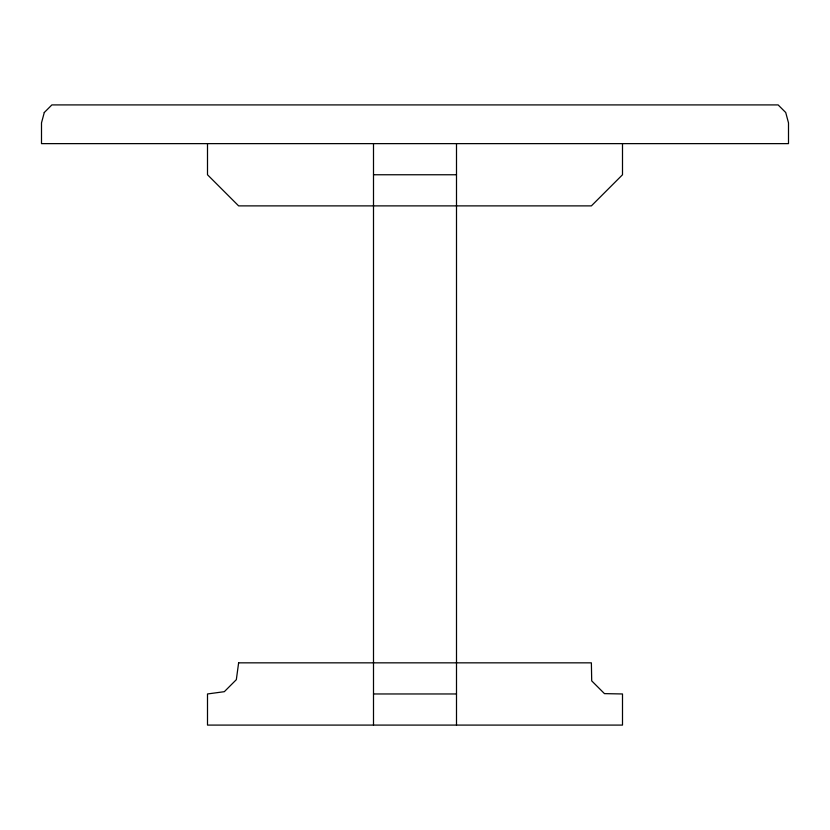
<?xml version="1.0" encoding="UTF-8"?>
<svg xmlns="http://www.w3.org/2000/svg" width="830" height="830" viewBox="0 0 830 830"><rect width="100%" height="100%" fill="white"/><g stroke="black" fill="none" stroke-linecap="round" stroke-linejoin="round"><path stroke-width="1.25" d="M373.5 174.757L456.5 174.757M373.5 693.963L456.5 693.963M622.5 143.632L622.5 174.757L591.375 205.882L238.625 205.882L207.5 174.757L207.5 143.632M456.5 143.632L456.5 725.088M373.5 143.632L373.5 725.088M238.625 662.838L236.332 679.666L224.328 691.681L207.5 693.963L207.5 725.088L622.5 725.088L622.5 693.963L604.468 693.631L591.707 680.88L591.375 662.838L238.625 662.838M44.281 112.507L41.5 122.882L41.5 143.632L788.5 143.632L788.5 122.882L785.72 112.507L778.125 104.912L51.875 104.912L44.281 112.507"/></g></svg>
